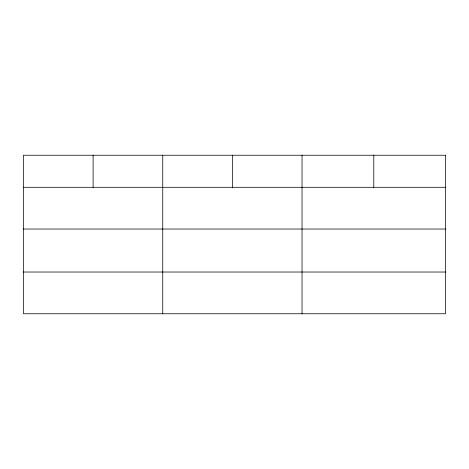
<?xml version="1.0" encoding="UTF-8"?>
<svg xmlns="http://www.w3.org/2000/svg" width="469" height="469" viewBox="0 0 469 469"><rect width="100%" height="100%" fill="white"/><g stroke="black" fill="none" stroke-linecap="round" stroke-linejoin="round"><path stroke-width="0.7" d="M23.45 187.295L445.55 187.295M23.45 229.03L445.55 229.03M23.45 272.026L445.55 272.026M373.793 155.239L373.793 187.295M302.036 155.239L302.036 313.761M232.389 155.239L232.389 187.295M162.743 155.239L162.743 313.761M93.097 155.239L93.097 187.295M445.55 155.239L23.45 155.239L23.45 313.761L445.55 313.761L445.55 155.239"/></g></svg>
